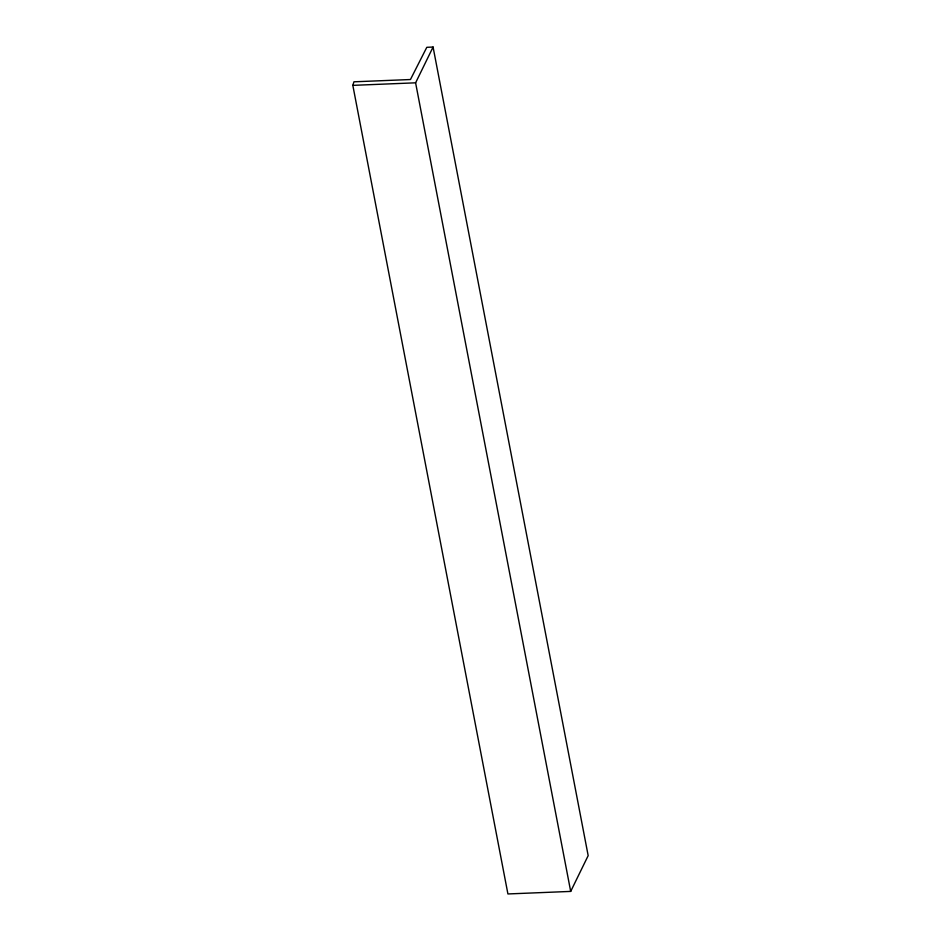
<?xml version="1.0" encoding="UTF-8"?>
<svg xmlns="http://www.w3.org/2000/svg" width="941" height="941" viewBox="0 0 941 941"><rect width="100%" height="100%" fill="white"/><g stroke="black" fill="none" stroke-linecap="round" stroke-linejoin="round"><path stroke-width="1.41" d="M352.828 85.36L353.945 81.808L410.452 79.526L426.802 47.309L433.083 47.05L588.172 855.64L570.693 891.409L507.917 893.95L352.828 85.36L415.604 82.82L433.083 47.05M415.604 82.82L570.693 891.409"/></g></svg>
